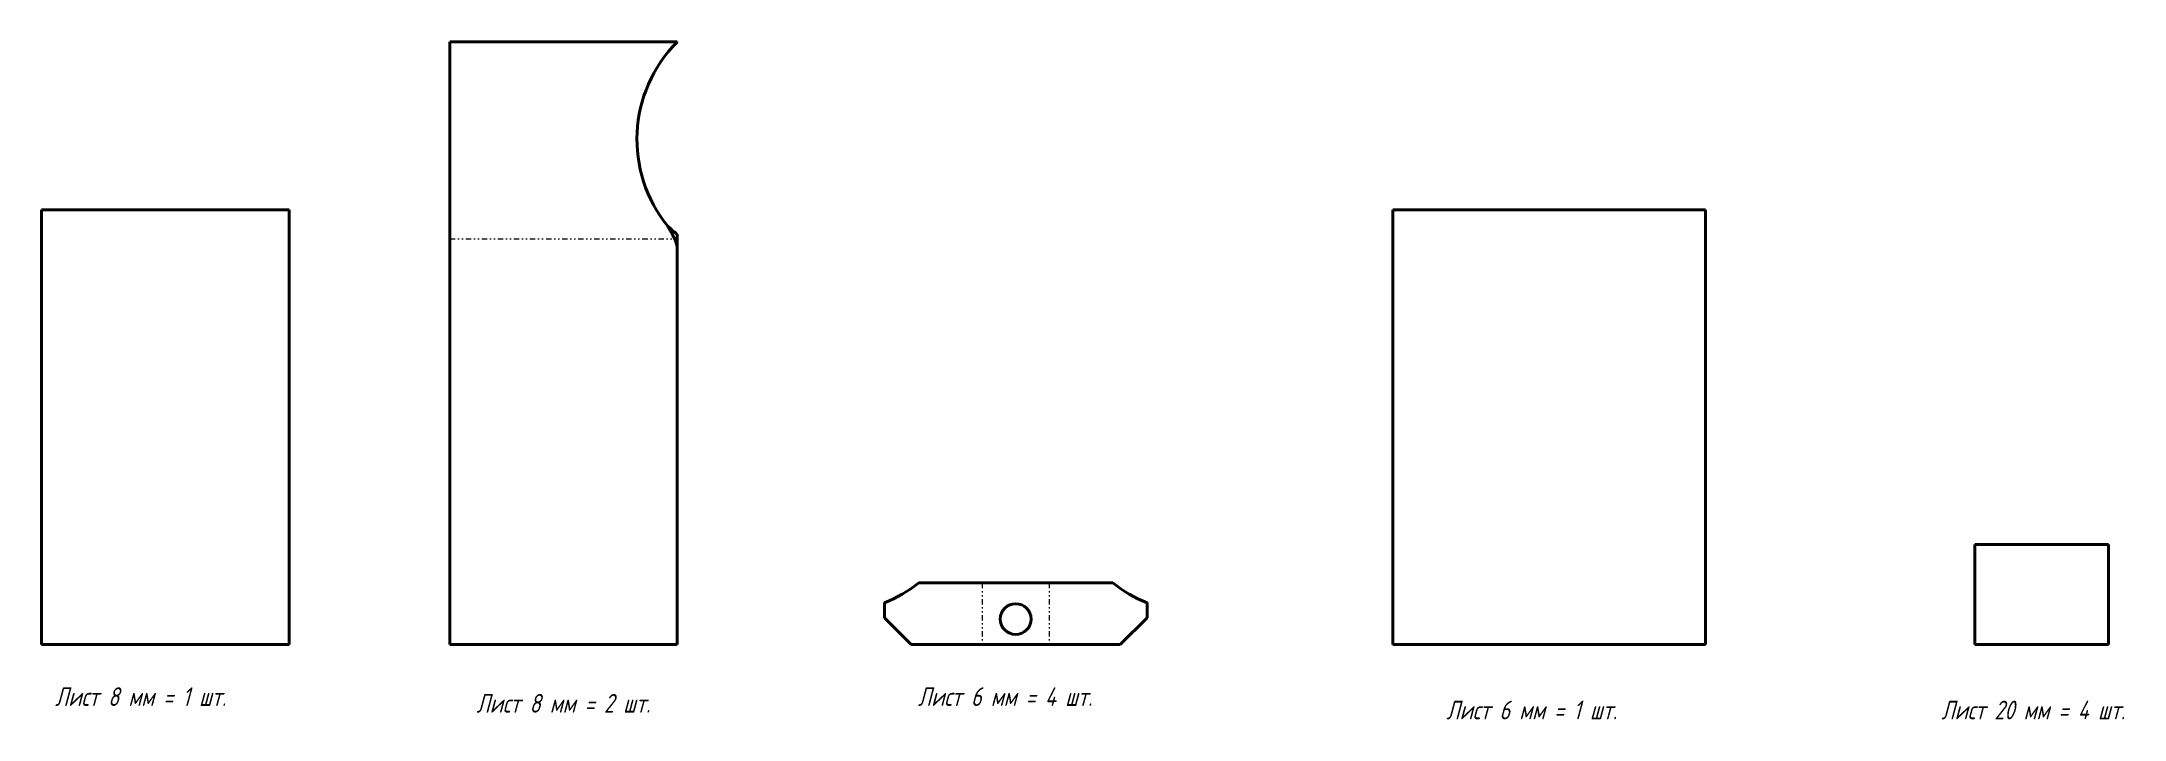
# Model space of a CAD drawing. Header units: millimetres. Extents: x 0 to 1557, y -56 to 451.
import ezdxf

# ---------------------------------------------------------------- set-up
doc = ezdxf.new("R2010")
doc.units = ezdxf.units.MM
doc.linetypes.add('K5LT_BASIC', pattern=[0])
doc.linetypes.add('K5LT_CHAIN_LINE_WITH_2_POINTS', pattern=[12, 4, -2, 1, -2, 1, -2])
doc.styles.add('KTEXTSTYLE', font='GOST_AU.SHX', dxfattribs={"width": 0.96, "height": 5})

msp = doc.modelspace()

# ---------------------------------------------------------------- linework, layer by layer
at = {"color": 7, "linetype": 'K5LT_BASIC', "lineweight": 40}
for p, q in [((305, 450.8), (475, 450.8)), ((305, 312.8), (305, 450.8)), ((475, 450.5), (475, 450.8)), ((185, 325), (0, 325)), ((0, 325), (0, 0)), ((185, 0), (185, 325)), ((305, 294), (305, 312.8)), ((1010, 325), (1010, 0)), ((1243.7, 325), (1010, 325)), ((1243.7, 325), (1243.7, 0)), ((475, 306.9), (475, 297.5)), ((475, 297.5), (475, 294)), ((305, 0), (305, 294)), ((475, 0), (475, 294)), ((1445, 74.7), (1545, 74.7)), ((1445, 74.7), (1445, 0)), ((1545, 74.7), (1545, 0)), ((630, 31.3), (630, 20)), ((655.6, 46), (696, 46)), ((710.1, 46), (696, 46)), ((710.1, 46), (746.1, 46)), ((760.3, 46), (746.1, 46)), ((760.3, 46), (800.7, 46)), ((826.3, 31.3), (826.3, 20)), ((630, 20), (650, 0)), ((806.3, 0), (826.3, 20)), ((0, 0), (185, 0)), ((305, 0), (475, 0)), ((696, 0), (650, 0)), ((710.1, 0), (696, 0)), ((746.1, 0), (710.1, 0)), ((760.3, 0), (746.1, 0)), ((806.3, 0), (760.3, 0)), ((1243.7, 0), (1010, 0)), ((1445, 0), (1545, 0))]:
    msp.add_line(p, q, dxfattribs=at)
at = {"color": 7, "linetype": 'K5LT_CHAIN_LINE_WITH_2_POINTS', "lineweight": 18}
for p, q in [((305, 303.4), (473.1, 303.4)), ((305, 303.4), (473.1, 303.4)), ((703.1, 46), (703.1, 0)), ((703.1, 46), (703.1, 0)), ((753.2, 46), (753.2, 0)), ((753.2, 46), (753.2, 0))]:
    msp.add_line(p, q, dxfattribs=at)
at = {"color": 7, "linetype": 'K5LT_BASIC', "lineweight": 40}
msp.add_circle((728.1, 19), 11.5, dxfattribs=at)
for centre, start, end in [((548, 377.8), 135.1323, 219.129), ((592, 127), 291.6498, 308.1489), ((864.3, 127), 231.8511, 248.3502)]:
    msp.add_arc(centre, 103, start, end, dxfattribs=at)
for points, knots in [([(468.1, 312.8), (468.3, 312.7), (468.6, 312.4), (469.2, 311.8), (470, 311.1), (471.1, 310.2), (472.3, 309.1), (473.7, 308), (474.6, 307.2), (475, 306.9)], [0, 0, 0, 0, 0.426853, 0.853705, 1.714129, 2.571975, 3.715557, 4.857779, 6, 6, 6, 6]), ([(468.1, 312.8), (468.3, 312.4), (468.8, 311.5), (469.8, 309.8), (470.9, 307.8), (472.1, 305.4), (473.1, 303.4), (473.8, 301.7), (474.3, 300.4), (474.6, 299.2), (474.8, 298.3), (474.9, 297.9), (475, 297.6), (475, 297.5)], [0, 0, 0, 0, 1.273344, 2.546687, 5.093374, 7.220028, 9.346681, 10.527077, 11.707472, 12.853736, 13.426868, 13.713434, 14, 14, 14, 14])]:
    msp.add_open_spline(points, degree=3, knots=knots, dxfattribs=at)

# ---------------------------------------------------------------- texts
at = {"color": 7, "char_height": 14, "attachment_point": 1, "style": 'KTEXTSTYLE'}
for s, insert in [('\\H3.5;\\W0.965;\\Q15;\\Q15;\\H14.00;Лист 8 мм = 1 шт.', (10, -32)), ('\\H3.5;\\W0.965;\\Q15;\\Q15;\\H14.00;Лист 8 мм = 2 шт.', (325, -37)), ('\\H3.5;\\W0.965;\\Q15;\\Q15;\\H14.00;Лист 6 мм = 4 шт.', (655, -32)), ('\\H3.5;\\W0.965;\\Q15;\\Q15;\\H14.00;Лист 6 мм = 1 шт.', (1050, -42)), ('\\H3.5;\\W0.965;\\Q15;\\Q15;\\H14.00;Лист 20 мм = 4 шт.', (1420, -42))]:
    msp.add_mtext(s, dxfattribs=dict(at, insert=insert))

doc.saveas('drawing.dxf')
